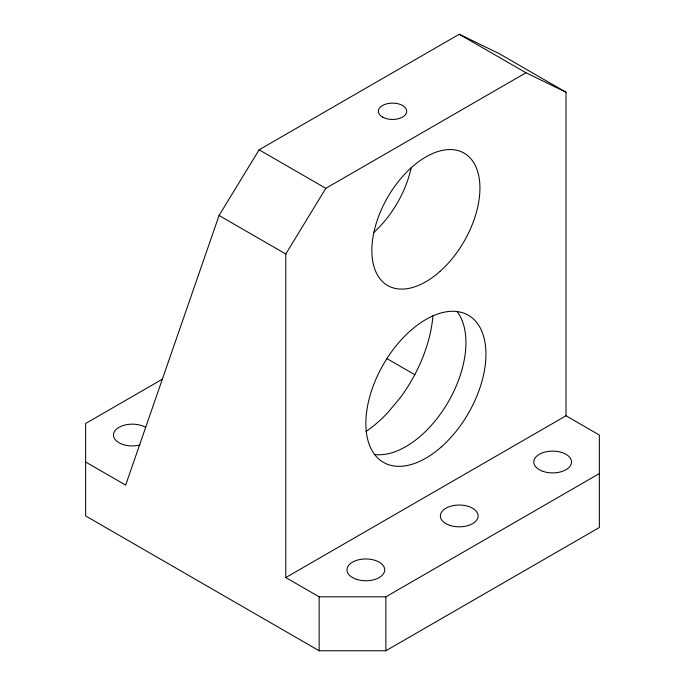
<?xml version="1.0" encoding="UTF-8"?>
<svg xmlns="http://www.w3.org/2000/svg" width="685" height="685" viewBox="0 0 685 685"><rect width="100%" height="100%" fill="white"/><g stroke="black" fill="none" stroke-linecap="round" stroke-linejoin="round"><path stroke-width="1.03" d="M566.007 92.21L525.977 72.773L325.82 188.324L285.791 253.998L285.791 577.566L566.007 415.778L566.007 92.21L499.288 53.695L459.258 34.25L259.101 149.809L219.072 215.475L125.663 485.117L85.634 462.007M162.345 379.199L85.634 423.484L85.634 515.933L319.15 650.75L385.869 650.75L599.366 527.484L599.366 435.043L566.007 415.778M285.791 577.566L319.15 596.823L385.869 596.823L599.366 473.558M459.258 34.25L525.977 72.773M259.101 149.809L325.82 188.324M219.072 215.475L285.791 253.998M387.119 358.726L414.87 374.746M385.869 596.823L385.869 650.75M319.15 596.823L319.15 650.75M457.075 311.469A84.914 49.029 -60 0 1 448.341 401.778A84.914 49.029 -60 0 1 374.498 454.489M432.92 315.614A104.736 60.468 -60 0 1 400.323 397.642L387.522 412.935A104.736 60.468 -60 0 1 366.013 431.499M140.014 444.993A18.872 10.892 0 0 1 116.159 440.652A18.872 10.892 0 0 1 120.723 426.455A18.872 10.892 0 0 1 145.682 427.337M411.171 167.816A76.429 44.123 -60 0 1 373.924 232.335M543.231 471.443A18.872 10.892 0 0 0 571.53 462.007A18.872 10.892 0 0 0 543.231 452.571A18.872 10.892 0 0 0 543.231 471.443M356.414 579.296A18.872 10.892 0 0 0 384.722 569.86A18.872 10.892 0 0 0 356.414 560.424A18.872 10.892 0 0 0 356.414 579.296M449.822 525.369A18.872 10.892 0 0 0 478.13 515.933A18.872 10.892 0 0 0 449.822 506.498A18.872 10.892 0 0 0 449.822 525.369M382.53 117.066A14.154 8.169 0 0 0 406.214 113.402A14.154 8.169 0 0 0 388.875 103.392A14.154 8.169 0 0 0 382.53 117.066M441.44 446.817A84.914 49.029 -60 0 0 468.36 315.271A84.914 49.029 -60 0 0 367.896 404.356A84.914 49.029 -60 0 0 441.44 446.817M439.881 271.525A76.429 44.123 -60 0 0 464.113 153.14A76.429 44.123 -60 0 0 373.693 233.311A76.429 44.123 -60 0 0 439.881 271.525"/></g></svg>
